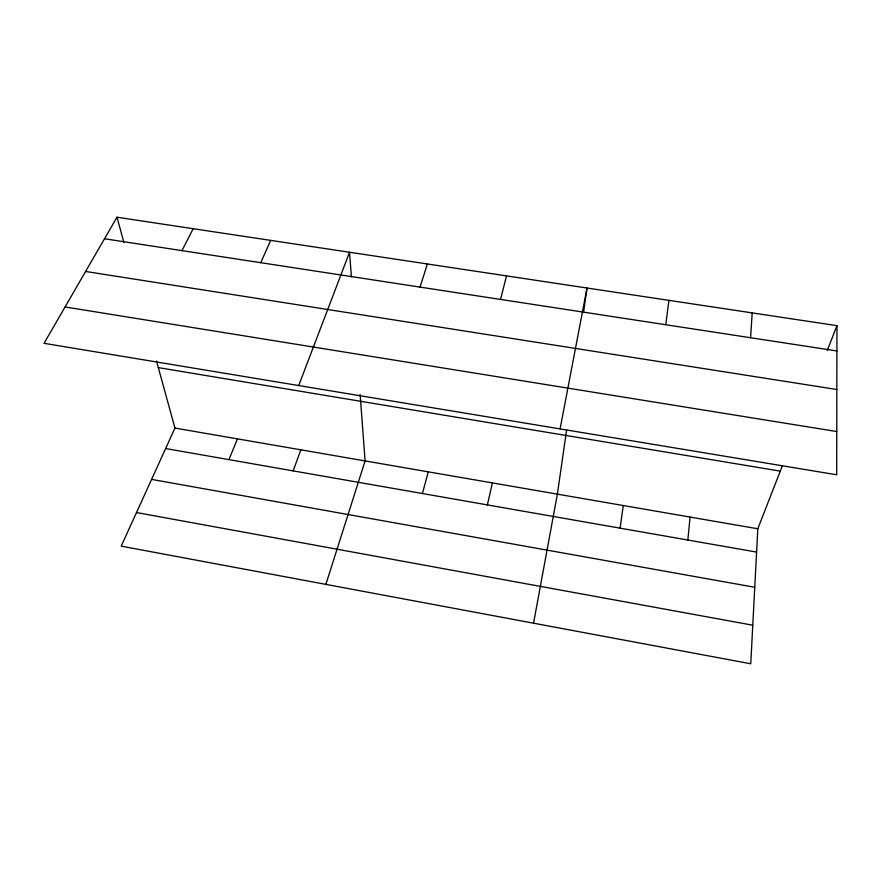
<?xml version="1.0" encoding="UTF-8"?>
<svg xmlns="http://www.w3.org/2000/svg" width="881" height="881" viewBox="0 0 881 881"><rect width="100%" height="100%" fill="white"/><g stroke="black" fill="none" stroke-linecap="round" stroke-linejoin="round"><path stroke-width="1.32" d="M836.95 325.662L836.686 474.782L44.05 343.315L116.964 217.222L836.95 325.662L827.193 350.693M782.24 466.071L757.814 528.776L750.755 663.778L121.215 546.143L174.945 428.067L156.51 361.012M750.579 337.731L752.198 312.898M687.852 540.042L690.065 517.07M665.772 324.737L668.899 300.344M620.092 528.171L623.274 505.529M566.593 430.093L557.387 494.142L533.545 623.186M583.53 312.303L587.021 288.021L560.085 428.904M487.38 504.912L492.413 482.92M500.54 299.43L506.52 275.896M422.395 493.525L428.32 471.842M420.028 287.096L427.384 263.97M325.871 584.389L365.097 460.917L360.142 394.512M293.175 470.883L300.839 449.817M298.714 385.548L349.548 252.252L351.376 276.744M228.961 459.64L237.463 438.859M260.732 262.692L270.709 240.381M181.949 250.622L193.192 228.708M104.509 238.762L836.906 350.957M85.6 271.458L836.84 389.501M65.073 306.951L836.763 431.536M158.327 367.608L780.269 471.137M174.945 428.067L757.814 528.776M165.628 448.539L756.592 552.079M151.598 479.385L754.753 587.275M136.5 512.544L752.77 625.213M116.964 217.222L123.891 242.407"/></g></svg>
